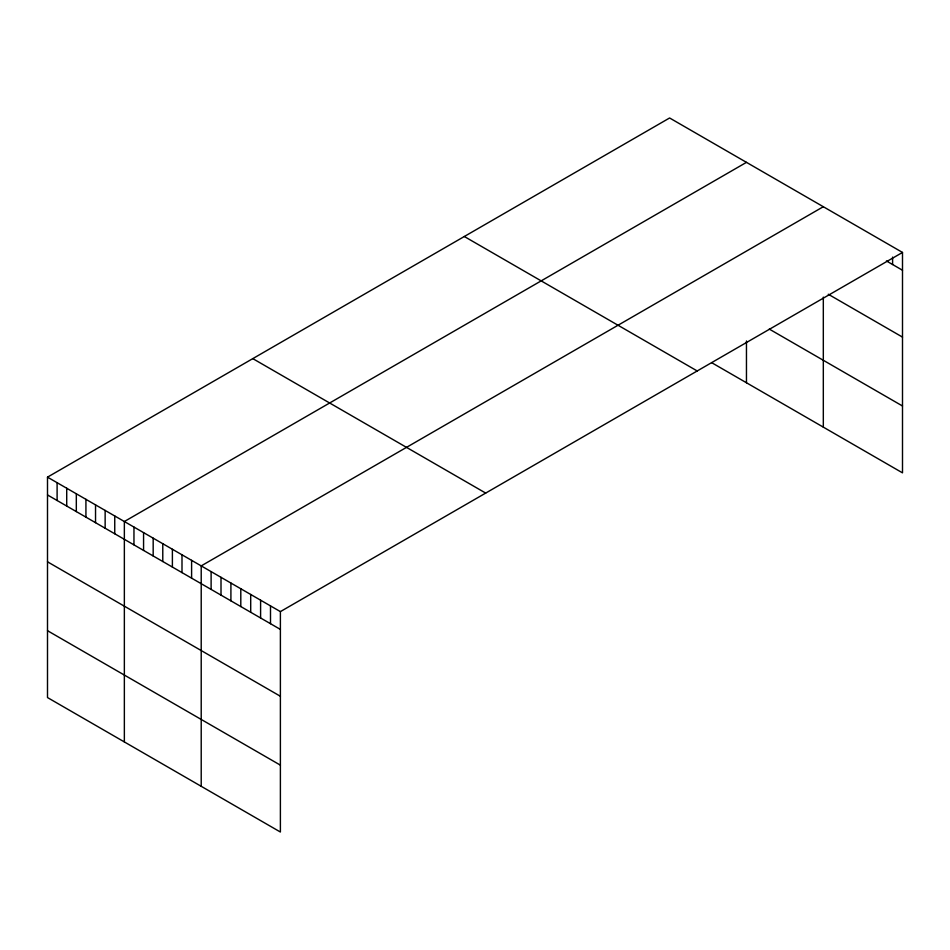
<?xml version="1.0" encoding="UTF-8"?>
<svg xmlns="http://www.w3.org/2000/svg" width="950" height="950" viewBox="0 0 950 950"><rect width="100%" height="100%" fill="white"/><g stroke="black" fill="none" stroke-linecap="round" stroke-linejoin="round"><path stroke-width="1.43" d="M47.5 477.149L280.392 611.61L280.392 832.022L47.5 697.561L47.5 477.149L669.607 117.978L902.5 252.439L902.5 472.851L711.633 362.651M746.462 162.355L124.355 521.526L124.355 741.926M823.318 206.72L201.21 565.891L201.21 786.303M280.392 611.61L902.5 252.439M886.421 260.953L902.5 270.239M828.269 294.239L902.5 337.108M769.274 329.08L902.5 405.994M464.312 236.502L697.205 370.963M252.795 358.625L485.688 493.086M47.5 494.95L280.392 629.411M47.5 561.806L280.392 696.267M47.5 630.693L280.392 765.154M892.596 257.106L892.596 264.527M823.318 297.124L823.318 427.132M746.462 340.979L746.462 382.767M270.501 605.898L270.501 623.699M260.597 600.186L260.597 617.975M250.705 594.462L250.705 612.263M240.801 588.751L240.801 606.551M230.909 583.039L230.909 600.839M221.006 577.327L221.006 595.128M211.114 571.603L211.114 589.404M191.603 560.346L191.603 578.146M181.996 554.8L181.996 572.601M172.389 549.254L172.389 567.055M162.783 543.709L162.783 561.509M153.176 538.163L153.176 555.964M143.569 532.617L143.569 550.418M133.962 527.072L133.962 544.861M114.748 515.969L114.748 533.769M105.141 510.423L105.141 528.224M95.534 504.878L95.534 522.678M85.927 499.332L85.927 517.133M76.321 493.786L76.321 511.587M66.714 488.241L66.714 506.041M57.107 482.695L57.107 500.496"/></g></svg>
